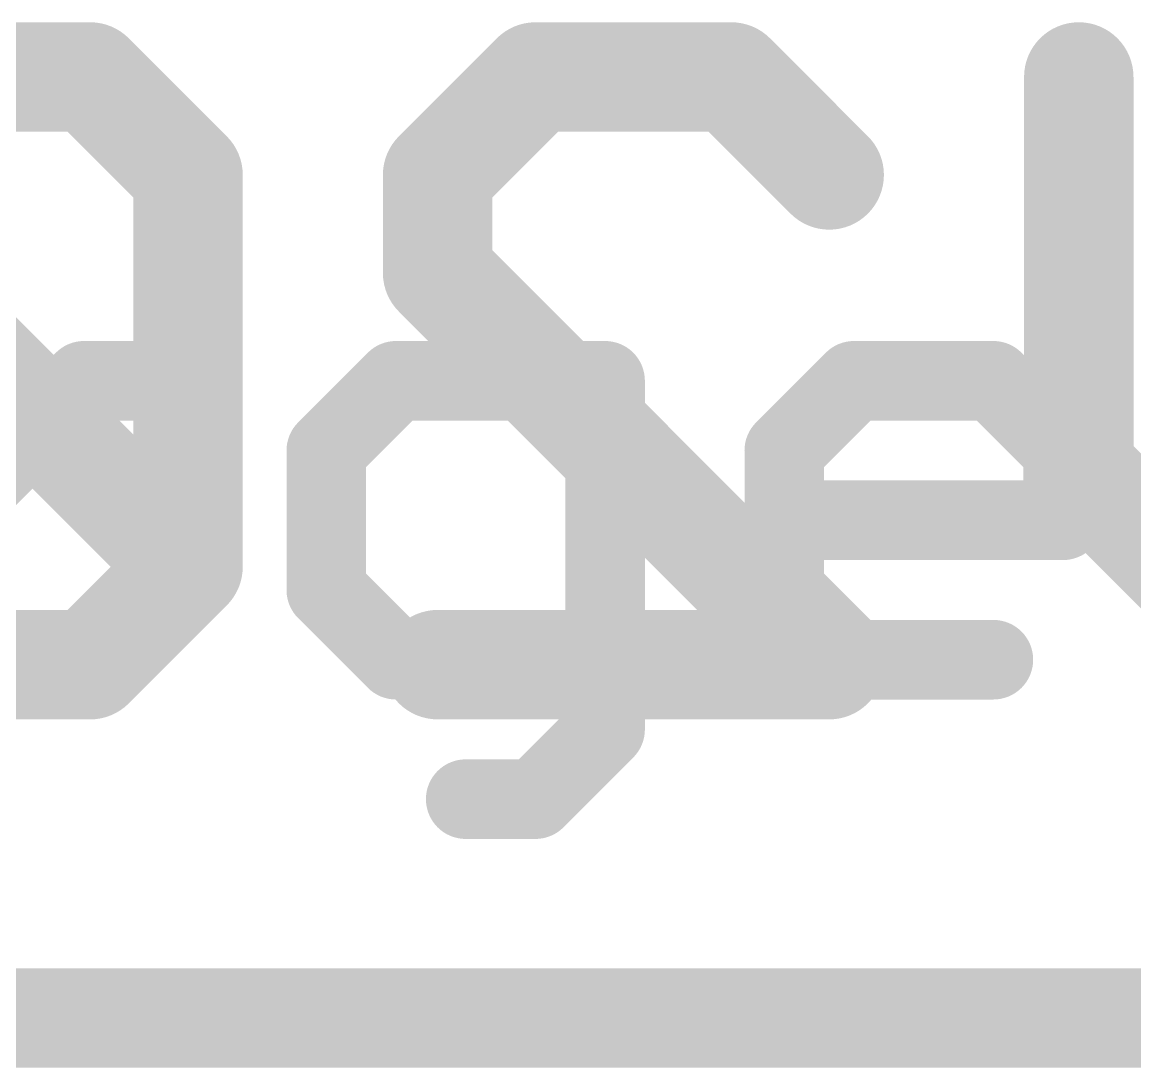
# Model space of a CAD drawing. Extents: x -20 to 87, y -15 to 38.
# Drawn here: x 22.172 to 25.013, y -0.127 to 2.541 of the extents above; entities that cross this region are included whole.
import ezdxf

# ---------------------------------------------------------------- set-up
doc = ezdxf.new("R2010")
doc.units = 0
for name, color, linetype in [('1', 12, 'CONTINUOUS'), ('16', 132, 'CONTINUOUS'), ('20', 53, 'CONTINUOUS'), ('21', 41, 'CONTINUOUS')]:
    doc.layers.add(name, color=color, linetype=linetype)

msp = doc.modelspace()

# ---------------------------------------------------------------- linework, layer by layer
at = {"layer": '1', "const_width": 0.254}
msp.add_lwpolyline([(34.29, 0), (-1.27, 0)], dxfattribs=at)
at = {"layer": '16'}
for points, const_width in [([(22.3456, 2.4016), (21.8456, 2.4016)], 0.2794), ([(22.5956, 2.1516), (22.3456, 2.4016)], 0.2794), ([(23.2328, 2.1516), (23.4828, 2.4016)], 0.2794), ([(23.4828, 2.4016), (23.9828, 2.4016)], 0.2794), ([(23.9828, 2.4016), (24.2327, 2.1516)], 0.2794), ([(24.87, 1.4017), (24.87, 2.4016)], 0.2794), ([(22.5956, 1.1517), (21.5957, 2.1516)], 0.2794), ([(22.5956, 1.1517), (22.5956, 2.1516)], 0.2794), ([(23.2328, 1.9016), (23.2328, 2.1516)], 0.2794), ([(24.2327, 0.9017), (23.2328, 1.9016)], 0.2794), ([(25.3699, 0.9017), (24.87, 1.4017)], 0.2794), ([(22.3456, 0.9017), (22.5956, 1.1517)], 0.2794), ([(21.8456, 0.9017), (22.3456, 0.9017)], 0.2794), ([(23.2328, 0.9017), (24.2327, 0.9017)], 0.2794), ([(34.29, 0), (-1.27, 0)], 0.254)]:
    msp.add_lwpolyline(points, dxfattribs=dict(at, const_width=const_width))
at = {"layer": '16', "const_width": 0.1397}
for points in [[(22.395, 2.451, 1), (22.2962, 2.3522)], [(22.3456, 2.3317, 1), (22.3456, 2.4714)], [(23.4828, 2.4714, 1), (23.4828, 2.3317)], [(23.5322, 2.3522, 1), (23.4334, 2.451)], [(24.0322, 2.451, 1), (23.9334, 2.3522)], [(23.9828, 2.3317, 1), (23.9828, 2.4714)], [(24.9398, 2.4016, 1), (24.8001, 2.4016)], [(22.6654, 2.1516, 1), (22.5257, 2.1516)], [(23.3027, 2.1516, 1), (23.163, 2.1516)], [(22.5462, 2.1022, 1), (22.645, 2.201)], [(23.1834, 2.201, 1), (23.2822, 2.1022)], [(24.1834, 2.1022, 1), (24.2821, 2.201)], [(23.2822, 1.951, 1), (23.1834, 1.8522)], [(23.163, 1.9016, 1), (23.3027, 1.9016)], [(24.9194, 1.4511, 1), (24.8206, 1.3523)], [(24.8001, 1.4017, 1), (24.9398, 1.4017)], [(22.645, 1.1023, 1), (22.5462, 1.2011)], [(22.5462, 1.1023, 1), (22.645, 1.2011)], [(22.5257, 1.1517, 1), (22.6654, 1.1517)], [(22.3456, 0.8319, 1), (22.3456, 0.9716)], [(23.2328, 0.9716, 1), (23.2328, 0.8319)], [(24.2327, 0.8319, 1), (24.2327, 0.9716)], [(22.2962, 0.9511, 1), (22.395, 0.8523)], [(24.1834, 0.8523, 1), (24.2821, 0.9511)]]:
    msp.add_lwpolyline(points, format="xyb", dxfattribs=at)
at = {"layer": '20', "const_width": 0.254}
msp.add_lwpolyline([(-1.27, 0), (34.29, 0)], dxfattribs=at)
at = {"layer": '21', "const_width": 0.2032}
for points in [[(21.9742, 1.2703), (22.3301, 1.6262)], [(22.3301, 1.6262), (22.508, 1.6262)], [(23.1266, 1.6262), (22.9487, 1.4483)], [(23.6605, 1.6262), (23.1266, 1.6262)], [(23.6605, 0.7365), (23.6605, 1.6262)], [(24.1181, 1.4483), (24.296, 1.6262)], [(24.296, 1.6262), (24.6519, 1.6262)], [(24.6519, 1.6262), (24.8299, 1.4483)], [(22.9487, 1.4483), (22.9487, 1.0924)], [(24.1181, 1.0924), (24.1181, 1.4483)], [(24.8299, 1.4483), (24.8299, 1.2703)], [(24.8299, 1.2703), (24.1181, 1.2703)], [(22.9487, 1.0924), (23.1266, 0.9144)], [(24.296, 0.9144), (24.1181, 1.0924)], [(23.1266, 0.9144), (23.6605, 0.9144)], [(24.6519, 0.9144), (24.296, 0.9144)], [(23.4825, 0.5585), (23.6605, 0.7365)], [(23.3046, 0.5585), (23.4825, 0.5585)]]:
    msp.add_lwpolyline(points, dxfattribs=at)
at = {"layer": '21', "const_width": 0.1016}
for points in [[(22.3301, 1.677, 1), (22.3301, 1.5754)], [(22.366, 1.5903, 1), (22.2941, 1.6621)], [(22.508, 1.5754, 1), (22.508, 1.677)], [(23.1266, 1.677, 1), (23.1266, 1.5754)], [(23.1625, 1.5903, 1), (23.0907, 1.6621)], [(23.7113, 1.6262, 1), (23.6097, 1.6262)], [(23.6605, 1.5754, 1), (23.6605, 1.677)], [(24.296, 1.677, 1), (24.296, 1.5754)], [(24.3319, 1.5903, 1), (24.2601, 1.6621)], [(24.6878, 1.6621, 1), (24.616, 1.5903)], [(24.6519, 1.5754, 1), (24.6519, 1.677)], [(22.9127, 1.4842, 1), (22.9846, 1.4123)], [(22.9995, 1.4483, 1), (22.8979, 1.4483)], [(24.0821, 1.4842, 1), (24.154, 1.4123)], [(24.1689, 1.4483, 1), (24.0673, 1.4483)], [(24.8807, 1.4483, 1), (24.7791, 1.4483)], [(24.7939, 1.4123, 1), (24.8658, 1.4842)], [(24.1181, 1.3211, 1), (24.1181, 1.2195)], [(24.8299, 1.2195, 1), (24.8299, 1.3211)], [(24.7791, 1.2703, 1), (24.8807, 1.2703)], [(22.9846, 1.1283, 1), (22.9127, 1.0564)], [(24.154, 1.1283, 1), (24.0821, 1.0564)], [(22.8979, 1.0924, 1), (22.9995, 1.0924)], [(24.0673, 1.0924, 1), (24.1689, 1.0924)], [(23.1266, 0.9652, 1), (23.1266, 0.8636)], [(23.0907, 0.8785, 1), (23.1625, 0.9503)], [(23.6605, 0.8636, 1), (23.6605, 0.9652)], [(24.296, 0.9652, 1), (24.296, 0.8636)], [(24.2601, 0.8785, 1), (24.3319, 0.9503)], [(24.6519, 0.8636, 1), (24.6519, 0.9652)], [(23.6964, 0.7005, 1), (23.6245, 0.7724)], [(23.6097, 0.7365, 1), (23.7113, 0.7365)], [(23.3046, 0.6093, 1), (23.3046, 0.5077)], [(23.4825, 0.5077, 1), (23.4825, 0.6093)], [(23.4466, 0.5944, 1), (23.5184, 0.5226)]]:
    msp.add_lwpolyline(points, format="xyb", dxfattribs=at)

doc.saveas('drawing.dxf')
